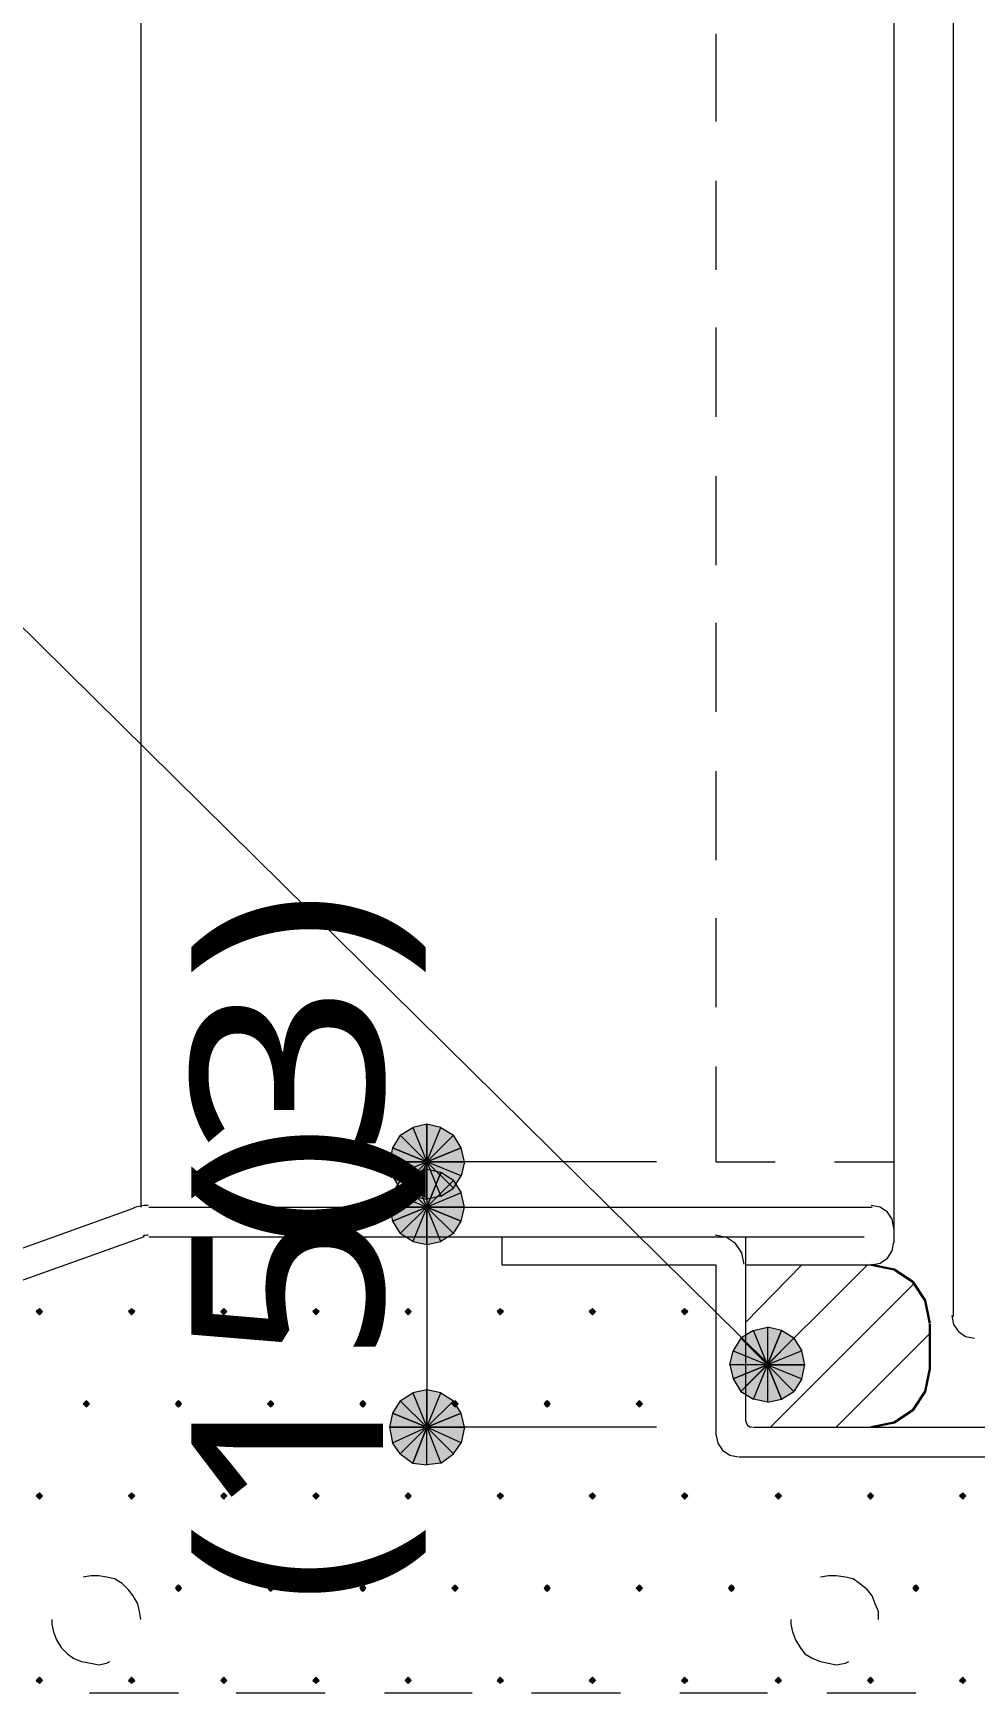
# Model space of a CAD drawing. Header units: millimetres. Extents: x 0 to 420, y 0 to 297.
# Drawn here: x 324.21 to 336.97, y 179.07 to 201.56 of the extents above; entities that cross this region are included whole.
import ezdxf
from ezdxf.enums import TextEntityAlignment as Align

# ---------------------------------------------------------------- set-up
doc = ezdxf.new("R2010")
doc.units = ezdxf.units.MM
doc.styles.add('kst32b', font='NotoSansJP-Variable.ttf')

msp = doc.modelspace()

# ---------------------------------------------------------------- hatches: boundary and pattern name
h = msp.add_hatch(color=7)
h.paths.add_polyline_path([(329.544, 186.775), (329.353, 186.732), (329.544, 186.267), (329.544, 186.775)])
h.paths.add_polyline_path([(329.353, 186.732), (329.544, 186.267), (329.184, 186.626), (329.353, 186.732)])
h.paths.add_polyline_path([(329.544, 186.267), (329.184, 186.626), (329.078, 186.457), (329.544, 186.267)])
h = msp.add_hatch(color=7)
h.paths.add_polyline_path([(330.01, 186.457), (329.904, 186.626), (329.544, 186.267), (330.01, 186.457)])
h.paths.add_polyline_path([(329.904, 186.626), (329.544, 186.267), (329.734, 186.732), (329.904, 186.626)])
h.paths.add_polyline_path([(329.544, 186.267), (329.734, 186.732), (329.544, 186.775), (329.544, 186.267)])
for points in [[(329.078, 186.457), (329.036, 186.267), (329.544, 186.267), (329.078, 186.457)], [(330.01, 185.462), (330.052, 185.653), (329.544, 185.653), (330.01, 185.462)], [(324.295, 184.277), (324.273, 184.256), (324.252, 184.235), (324.273, 184.213), (324.295, 184.192), (324.316, 184.213), (324.337, 184.235), (324.316, 184.256), (324.295, 184.277)], [(325.543, 184.277), (325.522, 184.256), (325.501, 184.235), (325.522, 184.213), (325.543, 184.192), (325.564, 184.213), (325.586, 184.235), (325.564, 184.256), (325.543, 184.277)], [(326.792, 184.277), (326.771, 184.256), (326.75, 184.235), (326.771, 184.213), (326.792, 184.192), (326.813, 184.213), (326.834, 184.235), (326.813, 184.256), (326.792, 184.277)], [(328.041, 184.277), (328.02, 184.256), (327.999, 184.235), (328.02, 184.213), (328.041, 184.192), (328.062, 184.213), (328.083, 184.235), (328.062, 184.256), (328.041, 184.277)], [(329.29, 184.277), (329.269, 184.256), (329.248, 184.235), (329.269, 184.213), (329.29, 184.192), (329.311, 184.213), (329.332, 184.235), (329.311, 184.256), (329.29, 184.277)], [(330.539, 184.277), (330.518, 184.256), (330.496, 184.235), (330.518, 184.213), (330.539, 184.192), (330.56, 184.213), (330.581, 184.235), (330.56, 184.256), (330.539, 184.277)], [(331.787, 184.277), (331.766, 184.256), (331.745, 184.235), (331.766, 184.213), (331.787, 184.192), (331.809, 184.213), (331.83, 184.235), (331.809, 184.256), (331.787, 184.277)], [(333.036, 184.277), (333.015, 184.256), (332.994, 184.235), (333.015, 184.213), (333.036, 184.192), (333.057, 184.213), (333.079, 184.235), (333.057, 184.256), (333.036, 184.277)], [(333.693, 183.324), (333.798, 183.155), (334.158, 183.515), (333.693, 183.324)], [(324.929, 183.028), (324.908, 183.007), (324.887, 182.986), (324.908, 182.965), (324.929, 182.944), (324.951, 182.965), (324.972, 182.986), (324.951, 183.007), (324.929, 183.028)], [(326.178, 183.028), (326.157, 183.007), (326.136, 182.986), (326.157, 182.965), (326.178, 182.944), (326.2, 182.965), (326.221, 182.986), (326.2, 183.007), (326.178, 183.028)], [(327.427, 183.028), (327.406, 183.007), (327.385, 182.986), (327.406, 182.965), (327.427, 182.944), (327.448, 182.965), (327.47, 182.986), (327.448, 183.007), (327.427, 183.028)], [(328.676, 183.028), (328.655, 183.007), (328.634, 182.986), (328.655, 182.965), (328.676, 182.944), (328.697, 182.965), (328.718, 182.986), (328.697, 183.007), (328.676, 183.028)], [(329.078, 182.859), (329.036, 182.668), (329.544, 182.668), (329.078, 182.859)], [(329.925, 183.028), (329.904, 183.007), (329.882, 182.986), (329.904, 182.965), (329.925, 182.944), (329.946, 182.965), (329.967, 182.986), (329.946, 183.007), (329.925, 183.028)], [(331.174, 183.028), (331.153, 183.007), (331.131, 182.986), (331.153, 182.965), (331.174, 182.944), (331.195, 182.965), (331.216, 182.986), (331.195, 183.007), (331.174, 183.028)], [(332.422, 183.028), (332.401, 183.007), (332.38, 182.986), (332.401, 182.965), (332.422, 182.944), (332.444, 182.965), (332.465, 182.986), (332.444, 183.007), (332.422, 183.028)], [(324.295, 181.779), (324.273, 181.758), (324.252, 181.737), (324.273, 181.716), (324.295, 181.695), (324.316, 181.716), (324.337, 181.737), (324.316, 181.758), (324.295, 181.779)], [(325.543, 181.779), (325.522, 181.758), (325.501, 181.737), (325.522, 181.716), (325.543, 181.695), (325.564, 181.716), (325.586, 181.737), (325.564, 181.758), (325.543, 181.779)], [(326.792, 181.779), (326.771, 181.758), (326.75, 181.737), (326.771, 181.716), (326.792, 181.695), (326.813, 181.716), (326.834, 181.737), (326.813, 181.758), (326.792, 181.779)], [(328.041, 181.779), (328.02, 181.758), (327.999, 181.737), (328.02, 181.716), (328.041, 181.695), (328.062, 181.716), (328.083, 181.737), (328.062, 181.758), (328.041, 181.779)], [(329.29, 181.779), (329.269, 181.758), (329.248, 181.737), (329.269, 181.716), (329.29, 181.695), (329.311, 181.716), (329.332, 181.737), (329.311, 181.758), (329.29, 181.779)], [(330.539, 181.779), (330.518, 181.758), (330.496, 181.737), (330.518, 181.716), (330.539, 181.695), (330.56, 181.716), (330.581, 181.737), (330.56, 181.758), (330.539, 181.779)], [(331.787, 181.779), (331.766, 181.758), (331.745, 181.737), (331.766, 181.716), (331.787, 181.695), (331.809, 181.716), (331.83, 181.737), (331.809, 181.758), (331.787, 181.779)], [(333.036, 181.779), (333.015, 181.758), (332.994, 181.737), (333.015, 181.716), (333.036, 181.695), (333.057, 181.716), (333.079, 181.737), (333.057, 181.758), (333.036, 181.779)], [(334.306, 181.779), (334.285, 181.758), (334.264, 181.737), (334.285, 181.716), (334.306, 181.695), (334.328, 181.716), (334.349, 181.737), (334.328, 181.758), (334.306, 181.779)], [(335.555, 181.779), (335.534, 181.758), (335.513, 181.737), (335.534, 181.716), (335.555, 181.695), (335.576, 181.716), (335.597, 181.737), (335.576, 181.758), (335.555, 181.779)], [(336.804, 181.779), (336.783, 181.758), (336.762, 181.737), (336.783, 181.716), (336.804, 181.695), (336.825, 181.716), (336.846, 181.737), (336.825, 181.758), (336.804, 181.779)], [(326.178, 180.53), (326.157, 180.509), (326.136, 180.488), (326.157, 180.467), (326.178, 180.446), (326.2, 180.467), (326.221, 180.488), (326.2, 180.509), (326.178, 180.53)], [(327.427, 180.53), (327.406, 180.509), (327.385, 180.488), (327.406, 180.467), (327.427, 180.446), (327.448, 180.467), (327.47, 180.488), (327.448, 180.509), (327.427, 180.53)], [(328.676, 180.53), (328.655, 180.509), (328.634, 180.488), (328.655, 180.467), (328.676, 180.446), (328.697, 180.467), (328.718, 180.488), (328.697, 180.509), (328.676, 180.53)], [(329.925, 180.53), (329.904, 180.509), (329.882, 180.488), (329.904, 180.467), (329.925, 180.446), (329.946, 180.467), (329.967, 180.488), (329.946, 180.509), (329.925, 180.53)], [(331.174, 180.53), (331.153, 180.509), (331.131, 180.488), (331.153, 180.467), (331.174, 180.446), (331.195, 180.467), (331.216, 180.488), (331.195, 180.509), (331.174, 180.53)], [(332.422, 180.53), (332.401, 180.509), (332.38, 180.488), (332.401, 180.467), (332.422, 180.446), (332.444, 180.467), (332.465, 180.488), (332.444, 180.509), (332.422, 180.53)], [(333.671, 180.53), (333.65, 180.509), (333.629, 180.488), (333.65, 180.467), (333.671, 180.446), (333.693, 180.467), (333.714, 180.488), (333.693, 180.509), (333.671, 180.53)], [(336.169, 180.53), (336.148, 180.509), (336.127, 180.488), (336.148, 180.467), (336.169, 180.446), (336.19, 180.467), (336.211, 180.488), (336.19, 180.509), (336.169, 180.53)], [(324.295, 179.282), (324.273, 179.26), (324.252, 179.239), (324.273, 179.218), (324.295, 179.197), (324.316, 179.218), (324.337, 179.239), (324.316, 179.26), (324.295, 179.282)], [(325.543, 179.282), (325.522, 179.26), (325.501, 179.239), (325.522, 179.218), (325.543, 179.197), (325.564, 179.218), (325.586, 179.239), (325.564, 179.26), (325.543, 179.282)], [(326.792, 179.282), (326.771, 179.26), (326.75, 179.239), (326.771, 179.218), (326.792, 179.197), (326.813, 179.218), (326.834, 179.239), (326.813, 179.26), (326.792, 179.282)], [(328.041, 179.282), (328.02, 179.26), (327.999, 179.239), (328.02, 179.218), (328.041, 179.197), (328.062, 179.218), (328.083, 179.239), (328.062, 179.26), (328.041, 179.282)], [(329.29, 179.282), (329.269, 179.26), (329.248, 179.239), (329.269, 179.218), (329.29, 179.197), (329.311, 179.218), (329.332, 179.239), (329.311, 179.26), (329.29, 179.282)], [(330.539, 179.282), (330.518, 179.26), (330.496, 179.239), (330.518, 179.218), (330.539, 179.197), (330.56, 179.218), (330.581, 179.239), (330.56, 179.26), (330.539, 179.282)], [(331.787, 179.282), (331.766, 179.26), (331.745, 179.239), (331.766, 179.218), (331.787, 179.197), (331.809, 179.218), (331.83, 179.239), (331.809, 179.26), (331.787, 179.282)], [(333.036, 179.282), (333.015, 179.26), (332.994, 179.239), (333.015, 179.218), (333.036, 179.197), (333.057, 179.218), (333.079, 179.239), (333.057, 179.26), (333.036, 179.282)], [(334.306, 179.282), (334.285, 179.26), (334.264, 179.239), (334.285, 179.218), (334.306, 179.197), (334.328, 179.218), (334.349, 179.239), (334.328, 179.26), (334.306, 179.282)], [(335.555, 179.282), (335.534, 179.26), (335.513, 179.239), (335.534, 179.218), (335.555, 179.197), (335.576, 179.218), (335.597, 179.239), (335.576, 179.26), (335.555, 179.282)], [(336.804, 179.282), (336.783, 179.26), (336.762, 179.239), (336.783, 179.218), (336.804, 179.197), (336.825, 179.218), (336.846, 179.239), (336.825, 179.26), (336.804, 179.282)]]:
    msp.add_hatch(color=7).paths.add_polyline_path(points)
h = msp.add_hatch(color=7)
h.paths.add_polyline_path([(329.904, 185.907), (330.01, 186.076), (329.544, 186.267), (329.904, 185.907)])
h.paths.add_polyline_path([(330.01, 186.076), (329.544, 186.267), (330.052, 186.267), (330.01, 186.076)])
h.paths.add_polyline_path([(329.544, 186.267), (330.052, 186.267), (330.01, 186.457), (329.544, 186.267)])
h = msp.add_hatch(color=7)
h.paths.add_polyline_path([(329.036, 186.267), (329.078, 186.076), (329.544, 186.267), (329.036, 186.267)])
h.paths.add_polyline_path([(329.078, 186.076), (329.544, 186.267), (329.184, 185.907), (329.078, 186.076)])
h.paths.add_polyline_path([(329.544, 186.267), (329.184, 185.907), (329.353, 185.801), (329.544, 186.267)])
h = msp.add_hatch(color=7)
h.paths.add_polyline_path([(329.353, 185.801), (329.544, 185.759), (329.544, 186.267), (329.353, 185.801)])
h.paths.add_polyline_path([(329.544, 185.759), (329.544, 186.267), (329.734, 185.801), (329.544, 185.759)])
h.paths.add_polyline_path([(329.544, 186.267), (329.734, 185.801), (329.904, 185.907), (329.544, 186.267)])
h = msp.add_hatch(color=7)
h.paths.add_polyline_path([(329.184, 186.013), (329.078, 185.843), (329.544, 185.653), (329.184, 186.013)])
h.paths.add_polyline_path([(329.078, 185.843), (329.544, 185.653), (329.036, 185.653), (329.078, 185.843)])
h.paths.add_polyline_path([(329.544, 185.653), (329.036, 185.653), (329.078, 185.462), (329.544, 185.653)])
h = msp.add_hatch(color=7)
h.paths.add_polyline_path([(329.734, 186.119), (329.544, 186.161), (329.544, 185.653), (329.734, 186.119)])
h.paths.add_polyline_path([(329.544, 186.161), (329.544, 185.653), (329.353, 186.119), (329.544, 186.161)])
h.paths.add_polyline_path([(329.544, 185.653), (329.353, 186.119), (329.184, 186.013), (329.544, 185.653)])
h = msp.add_hatch(color=7)
h.paths.add_polyline_path([(330.052, 185.653), (330.01, 185.843), (329.544, 185.653), (330.052, 185.653)])
h.paths.add_polyline_path([(330.01, 185.843), (329.544, 185.653), (329.904, 186.013), (330.01, 185.843)])
h.paths.add_polyline_path([(329.544, 185.653), (329.904, 186.013), (329.734, 186.119), (329.544, 185.653)])
h = msp.add_hatch(color=7)
h.paths.add_polyline_path([(329.078, 185.462), (329.184, 185.293), (329.544, 185.653), (329.078, 185.462)])
h.paths.add_polyline_path([(329.184, 185.293), (329.544, 185.653), (329.353, 185.187), (329.184, 185.293)])
h.paths.add_polyline_path([(329.544, 185.653), (329.353, 185.187), (329.544, 185.145), (329.544, 185.653)])
h = msp.add_hatch(color=7)
h.paths.add_polyline_path([(329.544, 185.145), (329.734, 185.187), (329.544, 185.653), (329.544, 185.145)])
h.paths.add_polyline_path([(329.734, 185.187), (329.544, 185.653), (329.904, 185.293), (329.734, 185.187)])
h.paths.add_polyline_path([(329.544, 185.653), (329.904, 185.293), (330.01, 185.462), (329.544, 185.653)])
h = msp.add_hatch(color=7)
h.paths.add_polyline_path([(334.349, 183.981), (334.158, 184.023), (334.158, 183.515), (334.349, 183.981)])
h.paths.add_polyline_path([(334.158, 184.023), (334.158, 183.515), (333.968, 183.981), (334.158, 184.023)])
h.paths.add_polyline_path([(334.158, 183.515), (333.968, 183.981), (333.798, 183.875), (334.158, 183.515)])
h = msp.add_hatch(color=7)
h.paths.add_polyline_path([(334.666, 183.515), (334.624, 183.705), (334.158, 183.515), (334.666, 183.515)])
h.paths.add_polyline_path([(334.624, 183.705), (334.158, 183.515), (334.518, 183.875), (334.624, 183.705)])
h.paths.add_polyline_path([(334.158, 183.515), (334.518, 183.875), (334.349, 183.981), (334.158, 183.515)])
h = msp.add_hatch(color=7)
h.paths.add_polyline_path([(333.798, 183.875), (333.693, 183.705), (334.158, 183.515), (333.798, 183.875)])
h.paths.add_polyline_path([(333.693, 183.705), (334.158, 183.515), (333.65, 183.515), (333.693, 183.705)])
h.paths.add_polyline_path([(334.158, 183.515), (333.65, 183.515), (333.693, 183.324), (334.158, 183.515)])
h = msp.add_hatch(color=7)
h.paths.add_polyline_path([(333.798, 183.155), (333.968, 183.049), (334.158, 183.515), (333.798, 183.155)])
h.paths.add_polyline_path([(333.968, 183.049), (334.158, 183.515), (334.158, 183.007), (333.968, 183.049)])
h.paths.add_polyline_path([(334.158, 183.515), (334.158, 183.007), (334.349, 183.049), (334.158, 183.515)])
h = msp.add_hatch(color=7)
h.paths.add_polyline_path([(334.349, 183.049), (334.518, 183.155), (334.158, 183.515), (334.349, 183.049)])
h.paths.add_polyline_path([(334.518, 183.155), (334.158, 183.515), (334.624, 183.324), (334.518, 183.155)])
h.paths.add_polyline_path([(334.158, 183.515), (334.624, 183.324), (334.666, 183.515), (334.158, 183.515)])
h = msp.add_hatch(color=7)
h.paths.add_polyline_path([(329.544, 183.176), (329.353, 183.134), (329.544, 182.668), (329.544, 183.176)])
h.paths.add_polyline_path([(329.353, 183.134), (329.544, 182.668), (329.184, 183.028), (329.353, 183.134)])
h.paths.add_polyline_path([(329.544, 182.668), (329.184, 183.028), (329.078, 182.859), (329.544, 182.668)])
h = msp.add_hatch(color=7)
h.paths.add_polyline_path([(330.01, 182.859), (329.904, 183.028), (329.544, 182.668), (330.01, 182.859)])
h.paths.add_polyline_path([(329.904, 183.028), (329.544, 182.668), (329.734, 183.134), (329.904, 183.028)])
h.paths.add_polyline_path([(329.544, 182.668), (329.734, 183.134), (329.544, 183.176), (329.544, 182.668)])
h = msp.add_hatch(color=7)
h.paths.add_polyline_path([(329.904, 182.308), (330.01, 182.457), (329.544, 182.668), (329.904, 182.308)])
h.paths.add_polyline_path([(330.01, 182.457), (329.544, 182.668), (330.052, 182.668), (330.01, 182.457)])
h.paths.add_polyline_path([(329.544, 182.668), (330.052, 182.668), (330.01, 182.859), (329.544, 182.668)])
h = msp.add_hatch(color=7)
h.paths.add_polyline_path([(329.036, 182.668), (329.078, 182.457), (329.544, 182.668), (329.036, 182.668)])
h.paths.add_polyline_path([(329.078, 182.457), (329.544, 182.668), (329.184, 182.308), (329.078, 182.457)])
h.paths.add_polyline_path([(329.544, 182.668), (329.184, 182.308), (329.353, 182.181), (329.544, 182.668)])
h = msp.add_hatch(color=7)
h.paths.add_polyline_path([(329.353, 182.181), (329.544, 182.16), (329.544, 182.668), (329.353, 182.181)])
h.paths.add_polyline_path([(329.544, 182.16), (329.544, 182.668), (329.734, 182.181), (329.544, 182.16)])
h.paths.add_polyline_path([(329.544, 182.668), (329.734, 182.181), (329.904, 182.308), (329.544, 182.668)])

# ---------------------------------------------------------------- linework, layer by layer
at = {"lineweight": 13}
for points in [[(325.67, 217.657), (325.67, 185.653)], [(335.873, 217.657), (335.873, 185.166)], [(336.677, 217.657), (336.677, 184.171)], [(333.46, 201.549), (333.46, 200.364)], [(334.158, 183.536), (316.992, 200.491)], [(333.46, 199.559), (333.46, 198.353)], [(333.46, 197.57), (333.46, 196.363)], [(333.46, 195.559), (333.46, 194.352)], [(333.46, 193.569), (333.46, 192.363)], [(333.46, 191.558), (333.46, 190.352)], [(333.46, 189.569), (333.46, 188.362)], [(333.46, 187.558), (333.46, 186.267)], [(332.655, 186.267), (329.502, 186.267)], [(329.544, 186.267), (329.544, 185.653)], [(333.46, 186.267), (334.264, 186.267)], [(335.068, 186.267), (335.873, 186.267)], [(325.564, 185.632), (317.437, 182.711)], [(325.766, 185.674), (325.714, 185.672), (325.663, 185.665), (325.612, 185.654), (325.563, 185.639)], [(325.776, 185.653), (335.576, 185.653)], [(329.544, 185.653), (329.544, 182.668)], [(335.873, 185.367), (335.849, 185.487), (335.783, 185.584), (335.685, 185.65), (335.566, 185.674)], [(325.713, 185.251), (317.775, 182.414)], [(325.766, 185.272), (325.748, 185.271), (325.731, 185.269), (325.715, 185.265), (325.698, 185.26)], [(325.776, 185.251), (335.471, 185.251)], [(330.56, 185.251), (330.56, 184.87), (333.46, 184.87)], [(333.841, 184.88), (333.81, 185.033), (333.726, 185.157), (333.602, 185.241), (333.449, 185.272)], [(333.862, 185.251), (333.862, 182.753)], [(335.566, 184.87), (335.685, 184.894), (335.783, 184.96), (335.849, 185.057), (335.873, 185.177)], [(333.46, 184.87), (333.46, 182.562)], [(333.862, 184.087), (334.624, 184.87)], [(333.862, 183.219), (335.513, 184.87)], [(333.862, 184.87), (335.576, 184.87)], [(334.201, 182.668), (336.148, 184.616)], [(336.656, 184.182), (336.68, 184.062), (336.746, 183.965), (336.843, 183.899), (336.963, 183.875)], [(335.089, 182.668), (336.36, 183.938)], [(332.655, 182.668), (329.544, 182.668)], [(333.862, 182.764), (333.869, 182.727), (333.89, 182.696), (333.92, 182.676), (333.957, 182.668)], [(333.968, 182.668), (343.577, 182.668)], [(333.46, 182.573), (333.484, 182.454), (333.55, 182.356), (333.647, 182.29), (333.767, 182.266)], [(333.777, 182.266), (343.366, 182.266)], [(325.67, 180.065), (325.649, 180.171), (325.628, 180.276), (325.564, 180.382), (325.501, 180.467), (325.416, 180.552), (325.311, 180.615), (325.205, 180.636), (325.099, 180.657), (324.993, 180.657), (324.887, 180.636)], [(335.661, 180.065), (335.661, 180.171), (335.619, 180.276), (335.576, 180.382), (335.513, 180.467), (335.407, 180.552), (335.322, 180.615), (335.216, 180.636), (335.089, 180.657), (334.984, 180.657), (334.878, 180.636)], [(324.464, 180.065), (324.464, 180.001), (324.485, 179.896), (324.527, 179.79), (324.591, 179.684), (324.675, 179.599), (324.76, 179.536), (324.866, 179.493), (324.993, 179.472), (325.099, 179.451), (325.205, 179.472), (325.247, 179.493)], [(334.476, 180.065), (334.476, 180.001), (334.497, 179.896), (334.539, 179.79), (334.603, 179.684), (334.666, 179.599), (334.772, 179.536), (334.878, 179.493), (334.984, 179.472), (335.089, 179.451), (335.216, 179.472), (335.259, 179.493)], [(324.972, 179.07), (326.178, 179.07)], [(326.962, 179.07), (328.168, 179.07)], [(328.972, 179.07), (330.158, 179.07)], [(330.962, 179.07), (332.169, 179.07)], [(332.973, 179.07), (334.158, 179.07)], [(334.962, 179.07), (336.169, 179.07)]]:
    msp.add_lwpolyline(points, dxfattribs=at)
at = {"lineweight": 0}
for points in [[(329.353, 186.732), (329.544, 186.267), (329.184, 186.626)], [(329.544, 186.775), (329.353, 186.732), (329.544, 186.267)], [(329.544, 186.267), (329.734, 186.732), (329.544, 186.775)], [(329.904, 186.626), (329.544, 186.267), (329.734, 186.732)], [(329.078, 186.457), (329.036, 186.267), (329.544, 186.267)], [(329.544, 186.267), (329.184, 186.626), (329.078, 186.457)], [(330.01, 186.457), (329.904, 186.626), (329.544, 186.267)], [(329.544, 186.267), (330.052, 186.267), (330.01, 186.457)], [(329.036, 186.267), (329.078, 186.076), (329.544, 186.267)], [(329.078, 186.076), (329.544, 186.267), (329.184, 185.907)], [(329.544, 186.267), (329.184, 185.907), (329.353, 185.801)], [(329.353, 185.801), (329.544, 185.759), (329.544, 186.267)], [(329.544, 185.759), (329.544, 186.267), (329.734, 185.801)], [(329.544, 186.267), (329.734, 185.801), (329.904, 185.907)], [(329.904, 185.907), (330.01, 186.076), (329.544, 186.267)], [(330.01, 186.076), (329.544, 186.267), (330.052, 186.267)], [(329.184, 186.013), (329.078, 185.843), (329.544, 185.653)], [(329.544, 185.653), (329.353, 186.119), (329.184, 186.013)], [(329.544, 186.161), (329.544, 185.653), (329.353, 186.119)], [(329.734, 186.119), (329.544, 186.161), (329.544, 185.653)], [(329.544, 185.653), (329.904, 186.013), (329.734, 186.119)], [(330.01, 185.843), (329.544, 185.653), (329.904, 186.013)], [(329.078, 185.843), (329.544, 185.653), (329.036, 185.653)], [(330.052, 185.653), (330.01, 185.843), (329.544, 185.653)], [(329.544, 185.653), (329.036, 185.653), (329.078, 185.462)], [(329.078, 185.462), (329.184, 185.293), (329.544, 185.653)], [(329.184, 185.293), (329.544, 185.653), (329.353, 185.187)], [(329.544, 185.653), (329.353, 185.187), (329.544, 185.145)], [(329.544, 185.145), (329.734, 185.187), (329.544, 185.653)], [(329.734, 185.187), (329.544, 185.653), (329.904, 185.293)], [(329.544, 185.653), (329.904, 185.293), (330.01, 185.462)], [(330.01, 185.462), (330.052, 185.653), (329.544, 185.653)], [(324.295, 184.277), (324.273, 184.256), (324.252, 184.235), (324.273, 184.213), (324.295, 184.192), (324.316, 184.213), (324.337, 184.235), (324.316, 184.256)], [(325.543, 184.277), (325.522, 184.256), (325.501, 184.235), (325.522, 184.213), (325.543, 184.192), (325.564, 184.213), (325.586, 184.235), (325.564, 184.256)], [(326.792, 184.277), (326.771, 184.256), (326.75, 184.235), (326.771, 184.213), (326.792, 184.192), (326.813, 184.213), (326.834, 184.235), (326.813, 184.256)], [(328.041, 184.277), (328.02, 184.256), (327.999, 184.235), (328.02, 184.213), (328.041, 184.192), (328.062, 184.213), (328.083, 184.235), (328.062, 184.256)], [(329.29, 184.277), (329.269, 184.256), (329.248, 184.235), (329.269, 184.213), (329.29, 184.192), (329.311, 184.213), (329.332, 184.235), (329.311, 184.256)], [(330.539, 184.277), (330.518, 184.256), (330.496, 184.235), (330.518, 184.213), (330.539, 184.192), (330.56, 184.213), (330.581, 184.235), (330.56, 184.256)], [(331.787, 184.277), (331.766, 184.256), (331.745, 184.235), (331.766, 184.213), (331.787, 184.192), (331.809, 184.213), (331.83, 184.235), (331.809, 184.256)], [(333.036, 184.277), (333.015, 184.256), (332.994, 184.235), (333.015, 184.213), (333.036, 184.192), (333.057, 184.213), (333.079, 184.235), (333.057, 184.256)], [(334.158, 183.515), (333.968, 183.981), (333.798, 183.875)], [(334.158, 184.023), (334.158, 183.515), (333.968, 183.981)], [(334.349, 183.981), (334.158, 184.023), (334.158, 183.515)], [(334.158, 183.515), (334.518, 183.875), (334.349, 183.981)], [(333.798, 183.875), (333.693, 183.705), (334.158, 183.515)], [(334.624, 183.705), (334.158, 183.515), (334.518, 183.875)], [(333.693, 183.705), (334.158, 183.515), (333.65, 183.515)], [(334.666, 183.515), (334.624, 183.705), (334.158, 183.515)], [(334.158, 183.515), (333.65, 183.515), (333.693, 183.324)], [(333.693, 183.324), (333.798, 183.155), (334.158, 183.515)], [(333.798, 183.155), (333.968, 183.049), (334.158, 183.515)], [(333.968, 183.049), (334.158, 183.515), (334.158, 183.007)], [(334.158, 183.515), (334.158, 183.007), (334.349, 183.049)], [(334.349, 183.049), (334.518, 183.155), (334.158, 183.515)], [(334.518, 183.155), (334.158, 183.515), (334.624, 183.324)], [(334.158, 183.515), (334.624, 183.324), (334.666, 183.515)], [(329.353, 183.134), (329.544, 182.668), (329.184, 183.028)], [(329.544, 183.176), (329.353, 183.134), (329.544, 182.668)], [(329.544, 182.668), (329.734, 183.134), (329.544, 183.176)], [(329.904, 183.028), (329.544, 182.668), (329.734, 183.134)], [(324.929, 183.028), (324.908, 183.007), (324.887, 182.986), (324.908, 182.965), (324.929, 182.944), (324.951, 182.965), (324.972, 182.986), (324.951, 183.007)], [(326.178, 183.028), (326.157, 183.007), (326.136, 182.986), (326.157, 182.965), (326.178, 182.944), (326.2, 182.965), (326.221, 182.986), (326.2, 183.007)], [(327.427, 183.028), (327.406, 183.007), (327.385, 182.986), (327.406, 182.965), (327.427, 182.944), (327.448, 182.965), (327.47, 182.986), (327.448, 183.007)], [(328.676, 183.028), (328.655, 183.007), (328.634, 182.986), (328.655, 182.965), (328.676, 182.944), (328.697, 182.965), (328.718, 182.986), (328.697, 183.007)], [(329.078, 182.859), (329.036, 182.668), (329.544, 182.668)], [(329.544, 182.668), (329.184, 183.028), (329.078, 182.859)], [(330.01, 182.859), (329.904, 183.028), (329.544, 182.668)], [(329.544, 182.668), (330.052, 182.668), (330.01, 182.859)], [(329.925, 183.028), (329.904, 183.007), (329.882, 182.986), (329.904, 182.965), (329.925, 182.944), (329.946, 182.965), (329.967, 182.986), (329.946, 183.007)], [(331.174, 183.028), (331.153, 183.007), (331.131, 182.986), (331.153, 182.965), (331.174, 182.944), (331.195, 182.965), (331.216, 182.986), (331.195, 183.007)], [(332.422, 183.028), (332.401, 183.007), (332.38, 182.986), (332.401, 182.965), (332.422, 182.944), (332.444, 182.965), (332.465, 182.986), (332.444, 183.007)], [(329.036, 182.668), (329.078, 182.457), (329.544, 182.668)], [(329.078, 182.457), (329.544, 182.668), (329.184, 182.308)], [(329.544, 182.668), (329.184, 182.308), (329.353, 182.181)], [(329.353, 182.181), (329.544, 182.16), (329.544, 182.668)], [(329.544, 182.16), (329.544, 182.668), (329.734, 182.181)], [(329.544, 182.668), (329.734, 182.181), (329.904, 182.308)], [(329.904, 182.308), (330.01, 182.457), (329.544, 182.668)], [(330.01, 182.457), (329.544, 182.668), (330.052, 182.668)], [(324.295, 181.779), (324.273, 181.758), (324.252, 181.737), (324.273, 181.716), (324.295, 181.695), (324.316, 181.716), (324.337, 181.737), (324.316, 181.758)], [(325.543, 181.779), (325.522, 181.758), (325.501, 181.737), (325.522, 181.716), (325.543, 181.695), (325.564, 181.716), (325.586, 181.737), (325.564, 181.758)], [(326.792, 181.779), (326.771, 181.758), (326.75, 181.737), (326.771, 181.716), (326.792, 181.695), (326.813, 181.716), (326.834, 181.737), (326.813, 181.758)], [(328.041, 181.779), (328.02, 181.758), (327.999, 181.737), (328.02, 181.716), (328.041, 181.695), (328.062, 181.716), (328.083, 181.737), (328.062, 181.758)], [(329.29, 181.779), (329.269, 181.758), (329.248, 181.737), (329.269, 181.716), (329.29, 181.695), (329.311, 181.716), (329.332, 181.737), (329.311, 181.758)], [(330.539, 181.779), (330.518, 181.758), (330.496, 181.737), (330.518, 181.716), (330.539, 181.695), (330.56, 181.716), (330.581, 181.737), (330.56, 181.758)], [(331.787, 181.779), (331.766, 181.758), (331.745, 181.737), (331.766, 181.716), (331.787, 181.695), (331.809, 181.716), (331.83, 181.737), (331.809, 181.758)], [(333.036, 181.779), (333.015, 181.758), (332.994, 181.737), (333.015, 181.716), (333.036, 181.695), (333.057, 181.716), (333.079, 181.737), (333.057, 181.758)], [(334.306, 181.779), (334.285, 181.758), (334.264, 181.737), (334.285, 181.716), (334.306, 181.695), (334.328, 181.716), (334.349, 181.737), (334.328, 181.758)], [(335.555, 181.779), (335.534, 181.758), (335.513, 181.737), (335.534, 181.716), (335.555, 181.695), (335.576, 181.716), (335.597, 181.737), (335.576, 181.758)], [(336.804, 181.779), (336.783, 181.758), (336.762, 181.737), (336.783, 181.716), (336.804, 181.695), (336.825, 181.716), (336.846, 181.737), (336.825, 181.758)], [(326.178, 180.53), (326.157, 180.509), (326.136, 180.488), (326.157, 180.467), (326.178, 180.446), (326.2, 180.467), (326.221, 180.488), (326.2, 180.509)], [(327.427, 180.53), (327.406, 180.509), (327.385, 180.488), (327.406, 180.467), (327.427, 180.446), (327.448, 180.467), (327.47, 180.488), (327.448, 180.509)], [(328.676, 180.53), (328.655, 180.509), (328.634, 180.488), (328.655, 180.467), (328.676, 180.446), (328.697, 180.467), (328.718, 180.488), (328.697, 180.509)], [(329.925, 180.53), (329.904, 180.509), (329.882, 180.488), (329.904, 180.467), (329.925, 180.446), (329.946, 180.467), (329.967, 180.488), (329.946, 180.509)], [(331.174, 180.53), (331.153, 180.509), (331.131, 180.488), (331.153, 180.467), (331.174, 180.446), (331.195, 180.467), (331.216, 180.488), (331.195, 180.509)], [(332.422, 180.53), (332.401, 180.509), (332.38, 180.488), (332.401, 180.467), (332.422, 180.446), (332.444, 180.467), (332.465, 180.488), (332.444, 180.509)], [(333.671, 180.53), (333.65, 180.509), (333.629, 180.488), (333.65, 180.467), (333.671, 180.446), (333.693, 180.467), (333.714, 180.488), (333.693, 180.509)], [(336.169, 180.53), (336.148, 180.509), (336.127, 180.488), (336.148, 180.467), (336.169, 180.446), (336.19, 180.467), (336.211, 180.488), (336.19, 180.509)], [(324.295, 179.282), (324.273, 179.26), (324.252, 179.239), (324.273, 179.218), (324.295, 179.197), (324.316, 179.218), (324.337, 179.239), (324.316, 179.26)], [(325.543, 179.282), (325.522, 179.26), (325.501, 179.239), (325.522, 179.218), (325.543, 179.197), (325.564, 179.218), (325.586, 179.239), (325.564, 179.26)], [(326.792, 179.282), (326.771, 179.26), (326.75, 179.239), (326.771, 179.218), (326.792, 179.197), (326.813, 179.218), (326.834, 179.239), (326.813, 179.26)], [(328.041, 179.282), (328.02, 179.26), (327.999, 179.239), (328.02, 179.218), (328.041, 179.197), (328.062, 179.218), (328.083, 179.239), (328.062, 179.26)], [(329.29, 179.282), (329.269, 179.26), (329.248, 179.239), (329.269, 179.218), (329.29, 179.197), (329.311, 179.218), (329.332, 179.239), (329.311, 179.26)], [(330.539, 179.282), (330.518, 179.26), (330.496, 179.239), (330.518, 179.218), (330.539, 179.197), (330.56, 179.218), (330.581, 179.239), (330.56, 179.26)], [(331.787, 179.282), (331.766, 179.26), (331.745, 179.239), (331.766, 179.218), (331.787, 179.197), (331.809, 179.218), (331.83, 179.239), (331.809, 179.26)], [(333.036, 179.282), (333.015, 179.26), (332.994, 179.239), (333.015, 179.218), (333.036, 179.197), (333.057, 179.218), (333.079, 179.239), (333.057, 179.26)], [(334.306, 179.282), (334.285, 179.26), (334.264, 179.239), (334.285, 179.218), (334.306, 179.197), (334.328, 179.218), (334.349, 179.239), (334.328, 179.26)], [(335.555, 179.282), (335.534, 179.26), (335.513, 179.239), (335.534, 179.218), (335.555, 179.197), (335.576, 179.218), (335.597, 179.239), (335.576, 179.26)], [(336.804, 179.282), (336.783, 179.26), (336.762, 179.239), (336.783, 179.218), (336.804, 179.197), (336.825, 179.218), (336.846, 179.239), (336.825, 179.26)]]:
    msp.add_lwpolyline(points, close=True, dxfattribs=at)
at = {"lineweight": 30}
for points in [[(336.36, 184.076), (336.297, 184.385), (336.127, 184.637), (335.875, 184.807), (335.566, 184.87)], [(336.36, 184.065), (336.36, 183.451)], [(335.566, 182.668), (335.875, 182.731), (336.127, 182.901), (336.297, 183.153), (336.36, 183.462)]]:
    msp.add_lwpolyline(points, dxfattribs=at)

# ---------------------------------------------------------------- texts
at = {"style": 'kst32b'}
for s, p, p2 in [('(3)', (328.951, 185.081), (328.951, 189.954)), ('(15)', (328.951, 180.276), (328.951, 186.774))]:
    msp.add_text(s, height=2.5989, dxfattribs=at).set_placement(p, p2, align=Align.FIT)

doc.saveas('drawing.dxf')
